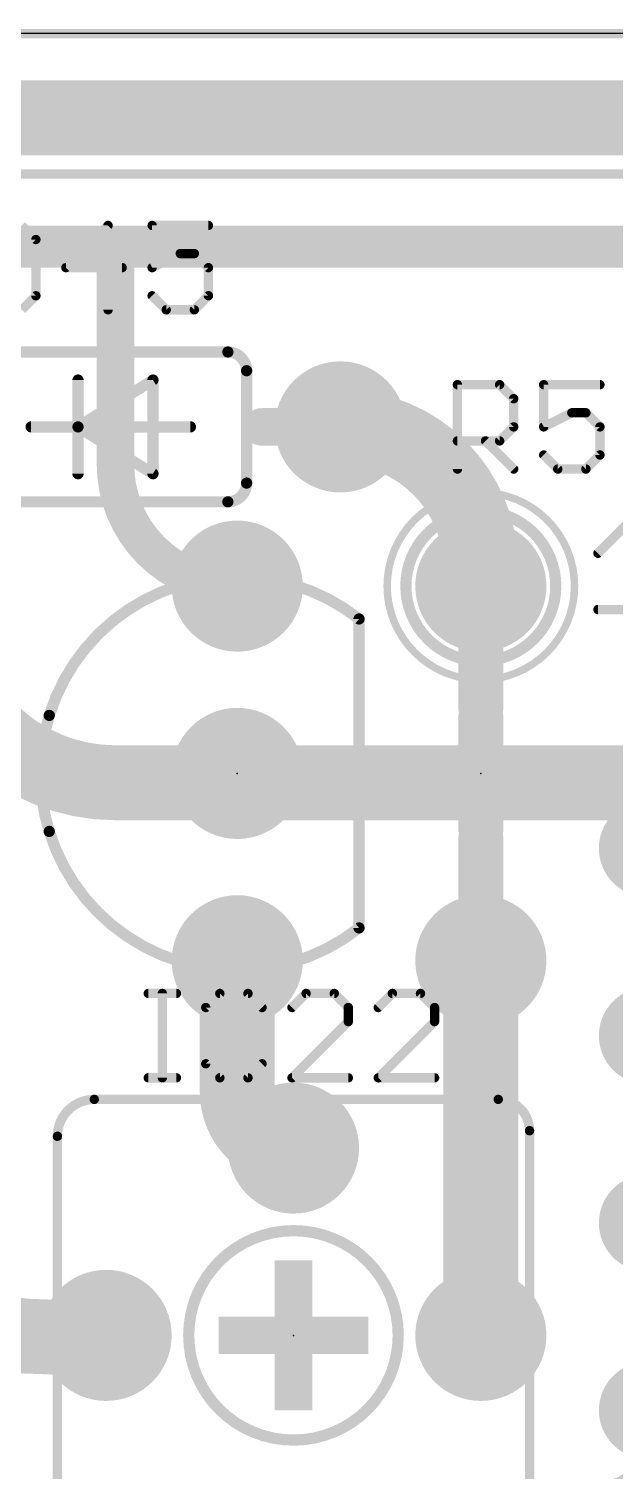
# Model space of a CAD drawing. Extents: x -4 to 220, y -9 to 53.
# Drawn here: x 44.16 to 52.11, y 24.96 to 44.51 of the extents above; entities that cross this region are included whole.
import ezdxf

# ---------------------------------------------------------------- set-up
doc = ezdxf.new("R2010")
doc.units = 0
for name, color, linetype in [('1', 14, 'CONTINUOUS'), ('16', 174, 'CONTINUOUS'), ('17', 94, 'CONTINUOUS'), ('20', 178, 'CONTINUOUS'), ('21', 251, 'CONTINUOUS'), ('23', 178, 'CONTINUOUS'), ('25', 251, 'CONTINUOUS'), ('51', 251, 'CONTINUOUS')]:
    doc.layers.add(name, color=color, linetype=linetype)

# ---------------------------------------------------------------- blocks, each defined once
blk = doc.blocks.new('ROUNDP')
at = {"const_width": 0.5}
blk.add_lwpolyline([(0, -0.25, 1), (0, 0.25, 1), (0, -0.25)], format="xyb", dxfattribs=at)
blk = doc.blocks.new('LONGP100')
at = {"const_width": 1}
blk.add_lwpolyline([(-0.5, 0), (0.5, 0)], dxfattribs=at)
at = {"const_width": 0.5}
for points in [[(-0.5, 0.25, 1), (-0.5, -0.25)], [(0.5, -0.25, 1), (0.5, 0.25)]]:
    blk.add_lwpolyline(points, format="xyb", dxfattribs=at)
blk = doc.blocks.new('RECT')
blk.add_solid([(-0.5, -0.5), (0.5, -0.5), (-0.5, 0.5), (0.5, 0.5)])

msp = doc.modelspace()

# ---------------------------------------------------------------- linework, layer by layer
at = {"layer": '1'}
for points, const_width in [([(0, 44.45), (213.36, 44.45)], 0.127), ([(30.988, 43.307), (175.768, 43.307)], 1.016), ([(69.215, 42.545), (31.369, 42.545)], 0.127), ([(64.262, 41.783), (34.671, 41.783)], 0.127)]:
    msp.add_lwpolyline(points, dxfattribs=dict(at, const_width=const_width))
at = {"layer": '16'}
for points, const_width in [([(21.59, 43.307), (68.199, 43.307)], 1.016), ([(34.29, 41.529), (45.339, 41.529)], 0.508), ([(45.339, 41.529), (59.563, 41.529)], 0.508), ([(45.339, 41.529), (45.339, 38.608)], 0.508), ([(50.292, 36.957), (50.292, 37.211)], 1.016), ([(46.99, 34.29), (46.99, 34.417)], 1.016), ([(45.339, 34.29), (47.244, 34.29)], 1.016), ([(47.244, 34.29), (46.99, 34.29)], 1.016), ([(47.244, 34.29), (47.117, 34.29)], 1.016), ([(47.244, 34.29), (52.324, 34.29)], 1.016), ([(46.99, 31.877), (46.99, 32.004)], 1.016), ([(50.292, 31.877), (50.292, 32.004)], 1.016), ([(46.99, 30.099), (46.99, 31.877)], 1.016), ([(50.292, 26.797), (50.292, 31.877)], 1.016)]:
    msp.add_lwpolyline(points, dxfattribs=dict(at, const_width=const_width))
for points, const_width in [([(45.339, 41.656, 1), (45.339, 41.402)], 0.254), ([(45.466, 41.529, 1), (45.212, 41.529)], 0.254), ([(45.339, 41.402, 1), (45.339, 41.656)], 0.254), ([(50.292, 37.211, 0.4142), (48.387, 39.116)], 1.016), ([(48.387, 39.37, 1), (48.387, 38.862)], 0.508), ([(45.339, 38.608, 0.4142), (46.99, 36.957)], 0.508), ([(45.466, 38.608, 1), (45.212, 38.608)], 0.254), ([(45.212, 38.608, 1), (45.466, 38.608)], 0.254), ([(50.546, 37.211, 1), (50.038, 37.211)], 0.508), ([(50.038, 37.211, 1), (50.546, 37.211)], 0.508), ([(42.926, 36.703, 0.4142), (45.339, 34.29)], 1.016), ([(46.99, 36.83, 1), (46.99, 37.084)], 0.254), ([(50.038, 36.957, 1), (50.546, 36.957)], 0.508), ([(47.244, 34.417, 1), (46.736, 34.417)], 0.508), ([(46.99, 34.417, 0.4142), (47.117, 34.29)], 1.016), ([(47.244, 34.417, 1), (46.736, 34.417)], 0.508), ([(45.339, 34.544, 1), (45.339, 34.036)], 0.508), ([(45.339, 34.036, 1), (45.339, 34.544)], 0.508), ([(46.99, 34.544, 1), (46.99, 34.036)], 0.508), ([(47.117, 34.544, 1), (47.117, 34.036)], 0.508), ([(47.244, 34.544, 1), (47.244, 34.036)], 0.508), ([(47.117, 34.036, 1), (47.117, 34.544)], 0.508), ([(47.244, 34.036, 1), (47.244, 34.544)], 0.508), ([(47.244, 34.036, 1), (47.244, 34.544)], 0.508), ([(47.244, 34.036, 1), (47.244, 34.544)], 0.508), ([(53.213, 33.401, 0.4142), (52.324, 34.29)], 1.016), ([(52.324, 34.544, 1), (52.324, 34.036)], 0.508), ([(52.324, 34.036, 1), (52.324, 34.544)], 0.508), ([(46.736, 34.29, 1), (47.244, 34.29)], 0.508), ([(47.244, 32.004, 1), (46.736, 32.004)], 0.508), ([(50.546, 32.004, 1), (50.038, 32.004)], 0.508), ([(47.244, 31.877, 1), (46.736, 31.877)], 0.508), ([(50.546, 31.877, 1), (50.038, 31.877)], 0.508), ([(46.736, 31.877, 1), (47.244, 31.877)], 0.508), ([(50.038, 31.877, 1), (50.546, 31.877)], 0.508), ([(46.99, 30.099, 0.4142), (47.752, 29.337)], 1.016), ([(47.244, 30.099, 1), (46.736, 30.099)], 0.508), ([(46.736, 30.099, 1), (47.244, 30.099)], 0.508), ([(39.624, 29.591, 0.2912), (45.212, 26.797)], 1.016), ([(47.752, 29.083, 1), (47.752, 29.591)], 0.508), ([(45.2381, 26.5443, 1), (45.1859, 27.0497)], 0.508), ([(50.038, 26.797, 1), (50.546, 26.797)], 0.508), ([(51.689, 24.257, 0.4142), (53.213, 25.781)], 1.016), ([(41.529, 25.019, 0.1231), (44.577, 24.257)], 1.016)]:
    msp.add_lwpolyline(points, format="xyb", dxfattribs=dict(at, const_width=const_width))
at = {"layer": '20'}
msp.add_line((213.36, 44.45), (0, 44.45), dxfattribs=at)
at = {"layer": '21'}
for points, const_width in [([(42.799, 40.132), (46.863, 40.132)], 0.1524), ([(47.117, 38.354), (47.117, 39.878)], 0.1524), ([(44.831, 39.116), (45.847, 39.751)], 0.1524), ([(44.831, 39.751), (44.831, 39.116)], 0.1524), ([(45.847, 39.751), (45.847, 38.481)], 0.1524), ([(44.196, 39.116), (44.831, 39.116)], 0.1524), ([(45.847, 38.481), (44.831, 39.116)], 0.1524), ([(44.831, 39.116), (46.355, 39.116)], 0.1524), ([(44.831, 39.116), (44.831, 38.481)], 0.1524), ([(42.799, 38.1), (46.863, 38.1)], 0.1524), ([(51.8795, 37.4021), (52.2608, 37.7835)], 0.127), ([(48.641, 32.322), (48.641, 36.512)], 0.1524), ([(51.8795, 36.6395), (52.6422, 36.6395)], 0.127), ([(50.292, 35.179), (50.292, 33.655)], 0.6096), ([(45.052, 29.997), (50.5278, 29.997)], 0.127), ([(44.552, 24.0442), (44.552, 29.497)], 0.127), ([(50.952, 29.5728), (50.952, 24.097)], 0.127)]:
    msp.add_lwpolyline(points, dxfattribs=dict(at, const_width=const_width))
for points, const_width in [([(47.117, 39.878, 0.4142), (46.863, 40.132)], 0.1524), ([(46.863, 40.1701, 1), (46.863, 40.0939)], 0.0762), ([(46.863, 40.0939, 1), (46.863, 40.1701)], 0.0762), ([(47.1551, 39.878, 1), (47.0789, 39.878)], 0.0762), ([(47.0789, 39.878, 1), (47.1551, 39.878)], 0.0762), ([(44.8691, 39.751, 1), (44.7929, 39.751)], 0.0762), ([(45.8851, 39.751, 1), (45.8089, 39.751)], 0.0762), ([(45.8672, 39.7187, 1), (45.8268, 39.7833)], 0.0762), ([(44.196, 39.1541, 1), (44.196, 39.0779)], 0.0762), ([(44.8512, 39.1483, 1), (44.8108, 39.0837)], 0.0762), ([(44.831, 39.1541, 1), (44.831, 39.0779)], 0.0762), ([(44.8691, 39.116, 1), (44.7929, 39.116)], 0.0762), ([(44.8108, 39.1483, 1), (44.8512, 39.0837)], 0.0762), ([(44.7929, 39.116, 1), (44.8691, 39.116)], 0.0762), ([(44.831, 39.0779, 1), (44.831, 39.1541)], 0.0762), ([(46.355, 39.0779, 1), (46.355, 39.1541)], 0.0762), ([(45.8268, 38.4487, 1), (45.8672, 38.5133)], 0.0762), ([(44.7929, 38.481, 1), (44.8691, 38.481)], 0.0762), ([(45.8089, 38.481, 1), (45.8851, 38.481)], 0.0762), ([(46.863, 38.1, 0.4142), (47.117, 38.354)], 0.1524), ([(47.1551, 38.354, 1), (47.0789, 38.354)], 0.0762), ([(47.0789, 38.354, 1), (47.1551, 38.354)], 0.0762), ([(46.863, 38.1381, 1), (46.863, 38.0619)], 0.0762), ([(46.863, 38.0619, 1), (46.863, 38.1381)], 0.0762), ([(50.292, 35.687, 1), (50.292, 38.227, 1), (50.292, 35.687)], 0.1016), ([(51.857, 37.4246, 1), (51.902, 37.3797)], 0.0635), ([(48.641, 36.512, 0.5267), (44.4416, 35.2038)], 0.1524), ([(48.6791, 36.512, 1), (48.6029, 36.512)], 0.0762), ([(48.6174, 36.4821, 1), (48.6646, 36.5419)], 0.0762), ([(51.8795, 36.6713, 1), (51.8795, 36.6078)], 0.0635), ([(50.4444, 35.179, 1), (50.1396, 35.179)], 0.3048), ([(44.4415, 35.2033, 0.1508), (44.4415, 33.6307)], 0.1524), ([(44.4052, 35.215, 1), (44.478, 35.1926)], 0.0762), ([(44.4779, 35.1921, 1), (44.4051, 35.2145)], 0.0762), ([(44.4415, 33.6307, 0.5267), (48.641, 32.3224)], 0.1524), ([(44.4779, 33.6419, 1), (44.4051, 33.6195)], 0.0762), ([(44.4051, 33.6195, 1), (44.4779, 33.6419)], 0.0762), ([(50.1396, 33.655, 1), (50.4444, 33.655)], 0.3048), ([(48.6029, 32.322, 1), (48.6791, 32.322)], 0.0762), ([(48.6646, 32.2925, 1), (48.6174, 32.3523)], 0.0762), ([(45.052, 29.997, 0.4142), (44.552, 29.497)], 0.127), ([(45.052, 30.0287, 1), (45.052, 29.9653)], 0.0635), ([(45.052, 29.9653, 1), (45.052, 30.0287)], 0.0635), ([(50.952, 29.5728, 0.4142), (50.5278, 29.997)], 0.127), ([(50.5278, 30.0287, 1), (50.5278, 29.9653)], 0.0635), ([(50.5278, 29.9653, 1), (50.5278, 30.0287)], 0.0635), ([(44.5838, 29.497, 1), (44.5202, 29.497)], 0.0635), ([(50.9838, 29.5728, 1), (50.9203, 29.5728)], 0.0635), ([(50.9203, 29.5728, 1), (50.9838, 29.5728)], 0.0635), ([(44.5202, 29.497, 1), (44.5838, 29.497)], 0.0635), ([(47.752, 25.3771, 1), (47.752, 28.2169, 1), (47.752, 25.3771)], 0.1524)]:
    msp.add_lwpolyline(points, format="xyb", dxfattribs=dict(at, const_width=const_width))
at = {"layer": '23'}
for p in [(44.831, 39.116), (46.99, 34.417), (50.292, 34.417), (47.752, 26.797)]:
    msp.add_point(p, dxfattribs=at)
at = {"layer": '25', "const_width": 0.127}
for points in [[(44.2602, 41.6568), (44.0695, 41.8475)], [(45.2389, 41.8475), (44.6669, 41.2755)], [(45.2389, 40.7035), (45.2389, 41.8475)], [(46.5989, 41.8475), (45.8363, 41.8475)], [(45.8363, 41.8475), (45.8363, 41.2755)], [(44.2602, 40.8942), (44.2602, 41.6568)], [(45.8363, 41.2755), (46.2176, 41.4661)], [(46.2176, 41.4661), (46.4083, 41.4661)], [(46.4083, 41.4661), (46.5989, 41.2755)], [(44.6669, 41.2755), (45.4295, 41.2755)], [(46.5989, 41.2755), (46.5989, 40.8942)], [(44.0695, 40.7035), (44.2602, 40.8942)], [(46.027, 40.7035), (45.8363, 40.8942)], [(46.5989, 40.8942), (46.4083, 40.7035)], [(46.4083, 40.7035), (46.027, 40.7035)], [(49.9745, 38.5445), (49.9745, 39.6885)], [(49.9745, 39.6885), (50.5465, 39.6885)], [(50.5465, 39.6885), (50.7371, 39.4978)], [(51.9065, 39.6885), (51.1439, 39.6885)], [(51.1439, 39.6885), (51.1439, 39.1165)], [(50.7371, 39.4978), (50.7371, 39.1165)], [(51.1439, 39.1165), (51.5252, 39.3072)], [(51.5252, 39.3072), (51.7159, 39.3072)], [(51.7159, 39.3072), (51.9065, 39.1165)], [(50.7371, 39.1165), (50.5465, 38.9258)], [(51.9065, 39.1165), (51.9065, 38.7352)], [(50.5465, 38.9258), (49.9745, 38.9258)], [(50.3558, 38.9258), (50.7371, 38.5445)], [(51.3346, 38.5445), (51.1439, 38.7352)], [(51.9065, 38.7352), (51.7159, 38.5445)], [(51.7159, 38.5445), (51.3346, 38.5445)], [(45.7835, 31.4335), (46.1648, 31.4335)], [(45.9742, 30.2895), (45.9742, 31.4335)], [(46.7538, 31.4335), (46.5631, 31.2428)], [(47.1351, 31.4335), (46.7538, 31.4335)], [(47.3257, 31.2428), (47.1351, 31.4335)], [(47.9232, 31.4335), (47.7325, 31.2428)], [(48.3045, 31.4335), (47.9232, 31.4335)], [(48.4951, 31.2428), (48.3045, 31.4335)], [(49.0926, 31.4335), (48.9019, 31.2428)], [(49.4739, 31.4335), (49.0926, 31.4335)], [(49.6645, 31.2428), (49.4739, 31.4335)], [(46.5631, 31.2428), (46.5631, 30.4802)], [(48.4951, 31.0522), (48.4951, 31.2428)], [(49.6645, 31.0522), (49.6645, 31.2428)], [(47.7325, 30.2895), (48.4951, 31.0522)], [(48.9019, 30.2895), (49.6645, 31.0522)], [(46.5631, 30.4802), (46.7538, 30.2895)], [(47.1351, 30.2895), (47.3257, 30.4802)], [(45.7835, 30.2895), (46.1648, 30.2895)], [(46.7538, 30.2895), (47.1351, 30.2895)], [(48.4951, 30.2895), (47.7325, 30.2895)], [(49.6645, 30.2895), (48.9019, 30.2895)]]:
    msp.add_lwpolyline(points, dxfattribs=at)
at = {"layer": '25', "const_width": 0.0635}
for points in [[(45.2706, 41.8475, 1), (45.2071, 41.8475)], [(45.2613, 41.825, 1), (45.2164, 41.8699)], [(45.868, 41.8475, 1), (45.8045, 41.8475)], [(45.8363, 41.8792, 1), (45.8363, 41.8157)], [(46.5989, 41.8157, 1), (46.5989, 41.8792)], [(44.2919, 41.6568, 1), (44.2284, 41.6568)], [(44.2377, 41.6344, 1), (44.2826, 41.6793)], [(46.2176, 41.4979, 1), (46.2176, 41.4344)], [(46.2318, 41.4378, 1), (46.2034, 41.4945)], [(46.4307, 41.4886, 1), (46.3858, 41.4437)], [(46.4083, 41.4344, 1), (46.4083, 41.4979)], [(44.6669, 41.3072, 1), (44.6669, 41.2437)], [(44.6444, 41.2979, 1), (44.6893, 41.253)], [(45.4295, 41.2437, 1), (45.4295, 41.3072)], [(45.8045, 41.2755, 1), (45.868, 41.2755)], [(45.8221, 41.3039, 1), (45.8505, 41.2471)], [(46.6307, 41.2755, 1), (46.5672, 41.2755)], [(46.5765, 41.253, 1), (46.6214, 41.2979)], [(44.2284, 40.8942, 1), (44.2919, 40.8942)], [(44.2826, 40.8717, 1), (44.2377, 40.9166)], [(45.8587, 40.9166, 1), (45.8138, 40.8717)], [(46.5672, 40.8942, 1), (46.6307, 40.8942)], [(46.6214, 40.8717, 1), (46.5765, 40.9166)], [(45.2071, 40.7035, 1), (45.2706, 40.7035)], [(46.027, 40.7353, 1), (46.027, 40.6718)], [(46.0045, 40.681, 1), (46.0494, 40.726)], [(46.3858, 40.726, 1), (46.4307, 40.681)], [(46.4083, 40.6718, 1), (46.4083, 40.7353)], [(50.0063, 39.6885, 1), (49.9427, 39.6885)], [(49.9745, 39.7202, 1), (49.9745, 39.6567)], [(50.5689, 39.7109, 1), (50.524, 39.666)], [(50.5465, 39.6567, 1), (50.5465, 39.7202)], [(51.1756, 39.6885, 1), (51.1121, 39.6885)], [(51.1439, 39.7202, 1), (51.1439, 39.6567)], [(51.9065, 39.6567, 1), (51.9065, 39.7202)], [(50.7689, 39.4978, 1), (50.7054, 39.4978)], [(50.7147, 39.4754, 1), (50.7596, 39.5203)], [(51.5252, 39.3389, 1), (51.5252, 39.2754)], [(51.5394, 39.2788, 1), (51.511, 39.3355)], [(51.7383, 39.3296, 1), (51.6934, 39.2847)], [(51.7159, 39.2754, 1), (51.7159, 39.3389)], [(50.7054, 39.1165, 1), (50.7689, 39.1165)], [(50.7596, 39.094, 1), (50.7147, 39.1389)], [(51.1121, 39.1165, 1), (51.1756, 39.1165)], [(51.1297, 39.1449, 1), (51.1581, 39.0881)], [(51.9383, 39.1165, 1), (51.8748, 39.1165)], [(51.8841, 39.094, 1), (51.929, 39.1389)], [(49.9745, 38.9576, 1), (49.9745, 38.8941)], [(50.3783, 38.9483, 1), (50.3334, 38.9034)], [(50.524, 38.9483, 1), (50.5689, 38.9034)], [(50.5465, 38.8941, 1), (50.5465, 38.9576)], [(51.1663, 38.7576, 1), (51.1214, 38.7127)], [(51.8748, 38.7352, 1), (51.9383, 38.7352)], [(51.929, 38.7127, 1), (51.8841, 38.7576)], [(49.9427, 38.5445, 1), (50.0063, 38.5445)], [(50.7147, 38.522, 1), (50.7596, 38.567)], [(51.3346, 38.5763, 1), (51.3346, 38.5127)], [(51.3121, 38.522, 1), (51.357, 38.567)], [(51.6934, 38.567, 1), (51.7383, 38.522)], [(51.7159, 38.5127, 1), (51.7159, 38.5763)], [(45.7835, 31.4652, 1), (45.7835, 31.4017)], [(46.0059, 31.4335, 1), (45.9424, 31.4335)], [(46.1648, 31.4017, 1), (46.1648, 31.4652)], [(46.7538, 31.4652, 1), (46.7538, 31.4017)], [(46.7762, 31.411, 1), (46.7313, 31.4559)], [(47.1575, 31.4559, 1), (47.1126, 31.411)], [(47.1351, 31.4017, 1), (47.1351, 31.4652)], [(47.9232, 31.4652, 1), (47.9232, 31.4017)], [(47.9456, 31.411, 1), (47.9007, 31.4559)], [(48.3269, 31.4559, 1), (48.282, 31.411)], [(48.3045, 31.4017, 1), (48.3045, 31.4652)], [(49.0926, 31.4652, 1), (49.0926, 31.4017)], [(49.115, 31.411, 1), (49.0701, 31.4559)], [(49.4963, 31.4559, 1), (49.4514, 31.411)], [(49.4739, 31.4017, 1), (49.4739, 31.4652)], [(46.5948, 31.2428, 1), (46.5313, 31.2428)], [(46.5406, 31.2653, 1), (46.5855, 31.2204)], [(47.3033, 31.2204, 1), (47.3482, 31.2653)], [(47.71, 31.2653, 1), (47.7549, 31.2204)], [(48.5269, 31.2428, 1), (48.4634, 31.2428)], [(48.4727, 31.2204, 1), (48.5176, 31.2653)], [(48.8794, 31.2653, 1), (48.9243, 31.2204)], [(49.6963, 31.2428, 1), (49.6328, 31.2428)], [(49.6421, 31.2204, 1), (49.687, 31.2653)], [(48.5176, 31.0297, 1), (48.4727, 31.0746)], [(49.687, 31.0297, 1), (49.6421, 31.0746)], [(48.4634, 31.0522, 1), (48.5269, 31.0522)], [(49.6328, 31.0522, 1), (49.6963, 31.0522)], [(46.5313, 30.4802, 1), (46.5948, 30.4802)], [(46.5855, 30.5026, 1), (46.5406, 30.4577)], [(47.3482, 30.4577, 1), (47.3033, 30.5026)], [(45.7835, 30.3212, 1), (45.7835, 30.2578)], [(45.9424, 30.2895, 1), (46.0059, 30.2895)], [(46.1648, 30.2578, 1), (46.1648, 30.3212)], [(46.7538, 30.3212, 1), (46.7538, 30.2578)], [(46.7313, 30.267, 1), (46.7762, 30.312)], [(47.1126, 30.312, 1), (47.1575, 30.267)], [(47.1351, 30.2578, 1), (47.1351, 30.3212)], [(47.71, 30.312, 1), (47.7549, 30.267)], [(47.7325, 30.3212, 1), (47.7325, 30.2578)], [(48.4951, 30.2578, 1), (48.4951, 30.3212)], [(48.8794, 30.312, 1), (48.9243, 30.267)], [(48.9019, 30.3212, 1), (48.9019, 30.2578)], [(49.6645, 30.2578, 1), (49.6645, 30.3212)]]:
    msp.add_lwpolyline(points, format="xyb", dxfattribs=at)
at = {"layer": '51'}
for points, const_width in [([(47.3202, 39.116), (48.387, 39.116)], 0.508), ([(50.292, 36.957), (50.292, 35.306)], 0.6096), ([(50.292, 33.528), (50.292, 31.877)], 0.6096)]:
    msp.add_lwpolyline(points, dxfattribs=dict(at, const_width=const_width))
for points, const_width in [([(47.3202, 39.243, 1), (47.3202, 38.989)], 0.254), ([(48.387, 38.989, 1), (48.387, 39.243)], 0.254), ([(50.292, 35.941, 1), (50.292, 37.973, 1), (50.292, 35.941)], 0.1524), ([(50.4444, 36.957, 1), (50.1396, 36.957)], 0.3048), ([(50.1396, 35.306, 1), (50.4444, 35.306)], 0.3048), ([(50.4444, 33.528, 1), (50.1396, 33.528)], 0.3048), ([(50.1396, 31.877, 1), (50.4444, 31.877)], 0.3048)]:
    msp.add_lwpolyline(points, format="xyb", dxfattribs=dict(at, const_width=const_width))

# ---------------------------------------------------------------- block references
at = {"layer": '17'}
for xscale, yscale in [(1.778, 1.778), (1.778, 1.778), (1.508, 1.508), (1.508, 1.508), (1.508, 1.508), (1.508, 1.508), (1.508, 1.508), (1.508, 1.508), (1.508, 1.508), (1.508, 1.508), (1.508, 1.508), (1.508, 1.508), (1.508, 1.508), (1.508, 1.508), (1.508, 1.508), (1.508, 1.508)]:
    msp.add_blockref('ROUNDP', (48.387, 39.116), dxfattribs=dict(at, xscale=xscale, yscale=yscale))
for name, p, xscale, yscale, rotation in [('ROUNDP', (46.99, 36.957), 1.778, 1.778, 90), ('ROUNDP', (46.99, 36.957), 1.778, 1.778, 90), ('ROUNDP', (50.292, 36.957), 1.778, 1.778, 270), ('ROUNDP', (50.292, 36.957), 1.778, 1.778, 270), ('ROUNDP', (46.99, 36.957), 1.508, 1.508, 90), ('ROUNDP', (46.99, 36.957), 1.508, 1.508, 90), ('ROUNDP', (46.99, 36.957), 1.508, 1.508, 90), ('ROUNDP', (46.99, 36.957), 1.508, 1.508, 90), ('ROUNDP', (46.99, 36.957), 1.508, 1.508, 90), ('ROUNDP', (46.99, 36.957), 1.508, 1.508, 90), ('ROUNDP', (46.99, 36.957), 1.508, 1.508, 90), ('ROUNDP', (46.99, 36.957), 1.508, 1.508, 90), ('ROUNDP', (46.99, 36.957), 1.508, 1.508, 90), ('ROUNDP', (46.99, 36.957), 1.508, 1.508, 90), ('ROUNDP', (46.99, 36.957), 1.508, 1.508, 90), ('ROUNDP', (46.99, 36.957), 1.508, 1.508, 90), ('ROUNDP', (46.99, 36.957), 1.508, 1.508, 90), ('ROUNDP', (46.99, 36.957), 1.508, 1.508, 90), ('ROUNDP', (50.292, 36.957), 1.508, 1.508, 270), ('ROUNDP', (50.292, 36.957), 1.508, 1.508, 270), ('ROUNDP', (50.292, 36.957), 1.508, 1.508, 270), ('ROUNDP', (50.292, 36.957), 1.508, 1.508, 270), ('ROUNDP', (50.292, 36.957), 1.508, 1.508, 270), ('ROUNDP', (50.292, 36.957), 1.508, 1.508, 270), ('ROUNDP', (50.292, 36.957), 1.508, 1.508, 270), ('ROUNDP', (50.292, 36.957), 1.508, 1.508, 270), ('ROUNDP', (50.292, 36.957), 1.508, 1.508, 270), ('ROUNDP', (50.292, 36.957), 1.508, 1.508, 270), ('ROUNDP', (50.292, 36.957), 1.508, 1.508, 270), ('ROUNDP', (50.292, 36.957), 1.508, 1.508, 270), ('ROUNDP', (50.292, 36.957), 1.508, 1.508, 270), ('ROUNDP', (50.292, 36.957), 1.508, 1.508, 270), ('ROUNDP', (46.99, 34.417), 1.778, 1.778, 90), ('ROUNDP', (46.99, 34.417), 1.778, 1.778, 90), ('ROUNDP', (46.99, 34.417), 1.508, 1.508, 90), ('ROUNDP', (46.99, 34.417), 1.508, 1.508, 90), ('ROUNDP', (46.99, 34.417), 1.508, 1.508, 90), ('ROUNDP', (46.99, 34.417), 1.508, 1.508, 90), ('ROUNDP', (46.99, 34.417), 1.508, 1.508, 90), ('ROUNDP', (46.99, 34.417), 1.508, 1.508, 90), ('ROUNDP', (46.99, 34.417), 1.508, 1.508, 90), ('ROUNDP', (46.99, 34.417), 1.508, 1.508, 90), ('ROUNDP', (46.99, 34.417), 1.508, 1.508, 90), ('ROUNDP', (46.99, 34.417), 1.508, 1.508, 90), ('ROUNDP', (46.99, 34.417), 1.508, 1.508, 90), ('ROUNDP', (46.99, 34.417), 1.508, 1.508, 90), ('ROUNDP', (46.99, 34.417), 1.508, 1.508, 90), ('ROUNDP', (46.99, 34.417), 1.508, 1.508, 90), ('LONGP100', (53.213, 33.401), 1.3208, 1.3208, 180), ('LONGP100', (53.213, 33.401), 1.3208, 1.3208, 180), ('ROUNDP', (46.99, 31.877), 1.778, 1.778, 90), ('ROUNDP', (46.99, 31.877), 1.778, 1.778, 90), ('ROUNDP', (50.292, 31.877), 1.778, 1.778, 270), ('ROUNDP', (50.292, 31.877), 1.778, 1.778, 270), ('ROUNDP', (46.99, 31.877), 1.508, 1.508, 90), ('ROUNDP', (46.99, 31.877), 1.508, 1.508, 90), ('ROUNDP', (46.99, 31.877), 1.508, 1.508, 90), ('ROUNDP', (46.99, 31.877), 1.508, 1.508, 90), ('ROUNDP', (46.99, 31.877), 1.508, 1.508, 90), ('ROUNDP', (46.99, 31.877), 1.508, 1.508, 90), ('ROUNDP', (46.99, 31.877), 1.508, 1.508, 90), ('ROUNDP', (46.99, 31.877), 1.508, 1.508, 90), ('ROUNDP', (46.99, 31.877), 1.508, 1.508, 90), ('ROUNDP', (46.99, 31.877), 1.508, 1.508, 90), ('ROUNDP', (46.99, 31.877), 1.508, 1.508, 90), ('ROUNDP', (46.99, 31.877), 1.508, 1.508, 90), ('ROUNDP', (46.99, 31.877), 1.508, 1.508, 90), ('ROUNDP', (46.99, 31.877), 1.508, 1.508, 90), ('ROUNDP', (50.292, 31.877), 1.508, 1.508, 270), ('ROUNDP', (50.292, 31.877), 1.508, 1.508, 270), ('ROUNDP', (50.292, 31.877), 1.508, 1.508, 270), ('ROUNDP', (50.292, 31.877), 1.508, 1.508, 270), ('ROUNDP', (50.292, 31.877), 1.508, 1.508, 270), ('ROUNDP', (50.292, 31.877), 1.508, 1.508, 270), ('ROUNDP', (50.292, 31.877), 1.508, 1.508, 270), ('ROUNDP', (50.292, 31.877), 1.508, 1.508, 270), ('ROUNDP', (50.292, 31.877), 1.508, 1.508, 270), ('ROUNDP', (50.292, 31.877), 1.508, 1.508, 270), ('ROUNDP', (50.292, 31.877), 1.508, 1.508, 270), ('ROUNDP', (50.292, 31.877), 1.508, 1.508, 270), ('ROUNDP', (50.292, 31.877), 1.508, 1.508, 270), ('ROUNDP', (50.292, 31.877), 1.508, 1.508, 270), ('LONGP100', (53.213, 30.861), 1.3208, 1.3208, 180), ('LONGP100', (53.213, 30.861), 1.3208, 1.3208, 180), ('ROUNDP', (47.752, 29.337), 1.778, 1.778, 180), ('ROUNDP', (47.752, 29.337), 1.778, 1.778, 180), ('ROUNDP', (47.752, 29.337), 1.508, 1.508, 180), ('ROUNDP', (47.752, 29.337), 1.508, 1.508, 180), ('ROUNDP', (47.752, 29.337), 1.508, 1.508, 180), ('ROUNDP', (47.752, 29.337), 1.508, 1.508, 180), ('ROUNDP', (47.752, 29.337), 1.508, 1.508, 180), ('ROUNDP', (47.752, 29.337), 1.508, 1.508, 180), ('ROUNDP', (47.752, 29.337), 1.508, 1.508, 180), ('ROUNDP', (47.752, 29.337), 1.508, 1.508, 180), ('ROUNDP', (47.752, 29.337), 1.508, 1.508, 180), ('ROUNDP', (47.752, 29.337), 1.508, 1.508, 180), ('ROUNDP', (47.752, 29.337), 1.508, 1.508, 180), ('ROUNDP', (47.752, 29.337), 1.508, 1.508, 180), ('ROUNDP', (47.752, 29.337), 1.508, 1.508, 180), ('ROUNDP', (47.752, 29.337), 1.508, 1.508, 180), ('LONGP100', (53.213, 28.321), 1.3208, 1.3208, 180), ('LONGP100', (53.213, 28.321), 1.3208, 1.3208, 180), ('ROUNDP', (45.212, 26.797), 1.778, 1.778, 180), ('ROUNDP', (45.212, 26.797), 1.778, 1.778, 180), ('ROUNDP', (50.292, 26.797), 1.778, 1.778, 180), ('ROUNDP', (50.292, 26.797), 1.778, 1.778, 180), ('ROUNDP', (45.212, 26.797), 1.508, 1.508, 180), ('ROUNDP', (45.212, 26.797), 1.508, 1.508, 180), ('ROUNDP', (45.212, 26.797), 1.508, 1.508, 180), ('ROUNDP', (45.212, 26.797), 1.508, 1.508, 180), ('ROUNDP', (45.212, 26.797), 1.508, 1.508, 180), ('ROUNDP', (45.212, 26.797), 1.508, 1.508, 180), ('ROUNDP', (45.212, 26.797), 1.508, 1.508, 180), ('ROUNDP', (45.212, 26.797), 1.508, 1.508, 180), ('ROUNDP', (45.212, 26.797), 1.508, 1.508, 180), ('ROUNDP', (45.212, 26.797), 1.508, 1.508, 180), ('ROUNDP', (45.212, 26.797), 1.508, 1.508, 180), ('ROUNDP', (45.212, 26.797), 1.508, 1.508, 180), ('ROUNDP', (45.212, 26.797), 1.508, 1.508, 180), ('ROUNDP', (45.212, 26.797), 1.508, 1.508, 180), ('ROUNDP', (50.292, 26.797), 1.508, 1.508, 180), ('ROUNDP', (50.292, 26.797), 1.508, 1.508, 180), ('ROUNDP', (50.292, 26.797), 1.508, 1.508, 180), ('ROUNDP', (50.292, 26.797), 1.508, 1.508, 180), ('ROUNDP', (50.292, 26.797), 1.508, 1.508, 180), ('ROUNDP', (50.292, 26.797), 1.508, 1.508, 180), ('ROUNDP', (50.292, 26.797), 1.508, 1.508, 180), ('ROUNDP', (50.292, 26.797), 1.508, 1.508, 180), ('ROUNDP', (50.292, 26.797), 1.508, 1.508, 180), ('ROUNDP', (50.292, 26.797), 1.508, 1.508, 180), ('ROUNDP', (50.292, 26.797), 1.508, 1.508, 180), ('ROUNDP', (50.292, 26.797), 1.508, 1.508, 180), ('ROUNDP', (50.292, 26.797), 1.508, 1.508, 180), ('ROUNDP', (50.292, 26.797), 1.508, 1.508, 180), ('LONGP100', (53.213, 25.781), 1.3208, 1.3208, 180), ('LONGP100', (53.213, 25.781), 1.3208, 1.3208, 180)]:
    msp.add_blockref(name, p, dxfattribs=dict(at, xscale=xscale, yscale=yscale, rotation=rotation))
at = {"layer": '21', "rotation": 180}
for xscale, yscale in [(0.508, 2.032), (2.032, 0.508)]:
    msp.add_blockref('RECT', (47.752, 26.797), dxfattribs=dict(at, xscale=xscale, yscale=yscale))

doc.saveas('drawing.dxf')
